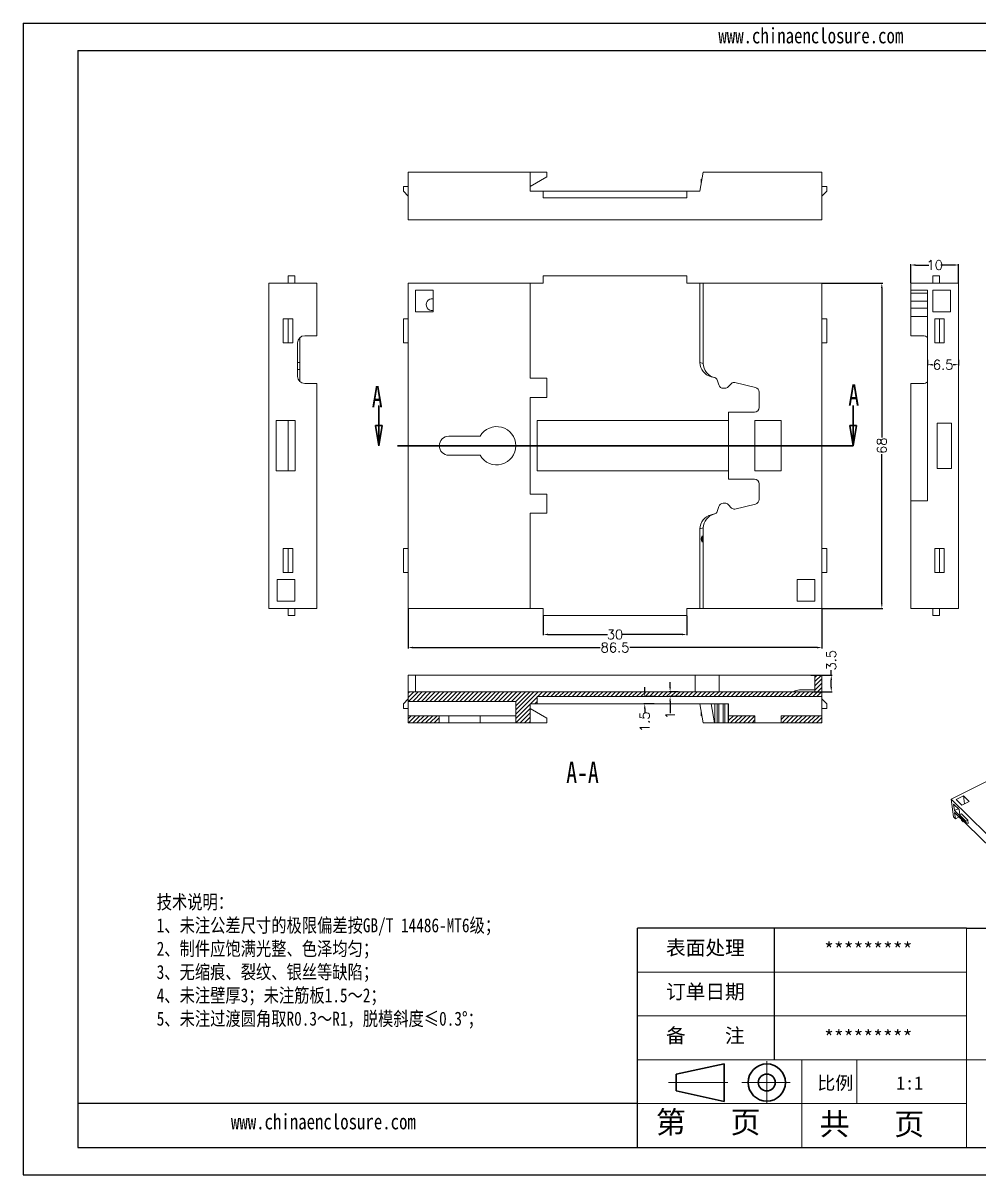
# Model space of a CAD drawing. Header units: inches. Extents: x 2437 to 3620, y 1125 to 1473.
# Drawn here: x 3007.3 to 3207.1, y 1125.8 to 1366.6 of the extents above; entities that cross this region are included whole.
import ezdxf

# ---------------------------------------------------------------- set-up
doc = ezdxf.new("R2010")
doc.units = ezdxf.units.IN
doc.header["$LTSCALE"] = 15
doc.linetypes.add('CENTER2', pattern=[28.575, 19.05, -3.175, 3.175, -3.175])
doc.linetypes.add('PHANTOM', pattern=[12.7, 6.35, -1.27, 1.27, -1.27, 1.27, -1.27])
doc.layers.add('文字', color=81, linetype='Continuous')
for name, color, linetype, lineweight in [('粗实线', 7, 'Continuous', 30), ('细实线', 3, 'Continuous', 9), ('细点划线', 2, 'CENTER2', 9)]:
    doc.layers.add(name, color=color, linetype=linetype, lineweight=lineweight)
doc.styles.add('SLDTEXTSTYLE0', font='TXT', dxfattribs={"width": 0.75})
doc.styles.get("Standard").update_dxf_attribs({"font": 'txt', "bigfont": 'gbcbig.shx'})
doc.styles.add('宋体', font='', dxfattribs={"width": 0.8, "height": 3.5})
doc.styles.get('宋体').set_extended_font_data('SimSun')
doc.dimstyles.new('2.5', dxfattribs={"dimtxt": 2, "dimasz": 1, "dimexe": 0.18, "dimexo": 0.0625, "dimgap": 0.09, "dimtad": 0, "dimdsep": 46, "dimtxsty": 'Standard', "dimcen": 1, "dimclrd": 3, "dimclre": 3, "dimadec": 0, "dimazin": 2, "dimtfac": 1, "dimtofl": 0, "dimtmove": 0, "dimatfit": 3, "dimfxl": 1, "dimtolj": 1, "dimtzin": 0, "dimarcsym": 0})
pattern_1 = [(45, (-408.8781, -695.8944), (-0.44901281, 0.44901281), [])]

# ---------------------------------------------------------------- blocks, each defined once
blk = doc.blocks.new('_CLOSED')
at = {"color": 0, "linetype": 'ByBlock', "lineweight": -2}
for p, q in [((-1, 0.166667), (0, 0)), ((-1, 0.166667), (-1, -0.166667)), ((0, 0), (-1, -0.166667)), ((0, 0), (-1, 0))]:
    blk.add_line(p, q, dxfattribs=at)
blk = doc.blocks.new('*D308')
at = {"color": 3, "lineweight": -2}
for p, q in [((3087.81, 1244.2), (3087.81, 1235.89)), ((3174.31, 1244.2), (3174.31, 1235.89)), ((3088.81, 1236.07), (3127.97, 1236.07)), ((3173.31, 1236.07), (3134.15, 1236.07))]:
    blk.add_line(p, q, dxfattribs=at)
at = {"color": 3}
for points in [[(3088.81, 1236.24), (3088.81, 1235.9), (3087.81, 1236.07)], [(3173.31, 1236.24), (3173.31, 1235.9), (3174.31, 1236.07)]]:
    blk.add_solid(points, dxfattribs=at)
at = {"layer": 'Defpoints', "color": 0}
for p in [(3087.81, 1244.27), (3174.31, 1244.27), (3174.31, 1236.07)]:
    blk.add_point(p, dxfattribs=at)
at = {"color": 0, "insert": (3131.06, 1236.07), "char_height": 2, "attachment_point": 5}
blk.add_mtext('\\A1;86.5', dxfattribs=at)
blk = doc.blocks.new('*D309')
at = {"color": 3, "lineweight": -2}
for p, q in [((3174.38, 1312.27), (3187.02, 1312.27)), ((3186.84, 1311.27), (3186.84, 1280.02)), ((3186.84, 1245.27), (3186.84, 1276.51)), ((3174.38, 1244.27), (3187.02, 1244.27))]:
    blk.add_line(p, q, dxfattribs=at)
at = {"color": 3}
for points in [[(3186.67, 1311.27), (3187, 1311.27), (3186.84, 1312.27)], [(3186.67, 1245.27), (3187, 1245.27), (3186.84, 1244.27)]]:
    blk.add_solid(points, dxfattribs=at)
at = {"layer": 'Defpoints', "color": 0}
for p in [(3174.31, 1312.27), (3186.84, 1312.27), (3174.31, 1244.27)]:
    blk.add_point(p, dxfattribs=at)
at = {"color": 0, "insert": (3186.84, 1278.27), "char_height": 2, "attachment_point": 5, "rotation": 90}
blk.add_mtext('\\A1;68', dxfattribs=at)
blk = doc.blocks.new('*D326')
at = {"color": 3, "lineweight": -2}
for p, q in [((3192.9, 1312.33), (3192.9, 1316.23)), ((3193.9, 1316.05), (3196.65, 1316.05)), ((3201.9, 1316.05), (3199.16, 1316.05)), ((3202.9, 1312.33), (3202.9, 1316.23))]:
    blk.add_line(p, q, dxfattribs=at)
at = {"color": 3}
for points in [[(3193.9, 1316.22), (3193.9, 1315.88), (3192.9, 1316.05)], [(3201.9, 1316.22), (3201.9, 1315.88), (3202.9, 1316.05)]]:
    blk.add_solid(points, dxfattribs=at)
at = {"layer": 'Defpoints', "color": 0}
for p in [(3202.9, 1316.05), (3192.9, 1312.27), (3202.9, 1312.27)]:
    blk.add_point(p, dxfattribs=at)
at = {"color": 0, "insert": (3197.9, 1316.05), "char_height": 2, "attachment_point": 5}
blk.add_mtext('\\A1;10', dxfattribs=at)
blk = doc.blocks.new('*D327')
at = {"color": 3, "lineweight": -2}
for p, q in [((3196.4, 1296.23), (3196.4, 1295.03)), ((3202.9, 1296.23), (3202.9, 1295.03)), ((3197.4, 1295.21), (3197.56, 1295.21)), ((3201.9, 1295.21), (3201.74, 1295.21))]:
    blk.add_line(p, q, dxfattribs=at)
at = {"color": 3}
for points in [[(3197.4, 1295.38), (3197.4, 1295.04), (3196.4, 1295.21)], [(3201.9, 1295.38), (3201.9, 1295.04), (3202.9, 1295.21)]]:
    blk.add_solid(points, dxfattribs=at)
at = {"layer": 'Defpoints', "color": 0}
for p in [(3196.4, 1296.3), (3202.9, 1296.3), (3202.9, 1295.21)]:
    blk.add_point(p, dxfattribs=at)
at = {"color": 0, "insert": (3199.65, 1295.21), "char_height": 2, "attachment_point": 5}
blk.add_mtext('\\A1;6.5', dxfattribs=at)
blk = doc.blocks.new('*D328')
at = {"color": 3, "lineweight": -2}
for p, q in [((3137.27, 1226.82), (3137.27, 1227.82)), ((3139.27, 1225.82), (3137.09, 1225.82)), ((3139.27, 1224.32), (3137.09, 1224.32)), ((3137.27, 1223.32), (3137.27, 1222.32))]:
    blk.add_line(p, q, dxfattribs=at)
at = {"color": 3}
for points in [[(3137.11, 1226.82), (3137.44, 1226.82), (3137.27, 1225.82)], [(3137.11, 1223.32), (3137.44, 1223.32), (3137.27, 1224.32)]]:
    blk.add_solid(points, dxfattribs=at)
at = {"layer": 'Defpoints', "color": 0}
for p in [(3137.27, 1224.32), (3139.33, 1225.82), (3139.33, 1224.32)]:
    blk.add_point(p, dxfattribs=at)
at = {"color": 0, "insert": (3137.27, 1220.56), "char_height": 2, "attachment_point": 5, "rotation": 90}
blk.add_mtext('\\A1;1.5', dxfattribs=at)
blk = doc.blocks.new('*D329')
at = {"color": 3, "lineweight": -2}
for p, q in [((3142.58, 1227.82), (3142.58, 1228.82)), ((3144.27, 1226.82), (3142.4, 1226.82)), ((3144.5, 1225.82), (3142.4, 1225.82)), ((3142.58, 1224.82), (3142.58, 1222.33))]:
    blk.add_line(p, q, dxfattribs=at)
at = {"color": 3}
for points in [[(3142.41, 1227.82), (3142.74, 1227.82), (3142.58, 1226.82)], [(3142.41, 1224.82), (3142.74, 1224.82), (3142.58, 1225.82)]]:
    blk.add_solid(points, dxfattribs=at)
at = {"layer": 'Defpoints', "color": 0}
for p in [(3144.34, 1226.82), (3142.58, 1225.82), (3144.56, 1225.82)]:
    blk.add_point(p, dxfattribs=at)
at = {"color": 0, "insert": (3142.58, 1221.91), "char_height": 2, "attachment_point": 5, "rotation": 90}
blk.add_mtext('\\A1;1', dxfattribs=at)
blk = doc.blocks.new('*D330')
at = {"color": 3, "lineweight": -2}
for p, q in [((3176.27, 1230.32), (3176.27, 1231.32)), ((3172.02, 1230.32), (3176.45, 1230.32)), ((3176.27, 1227.82), (3176.27, 1229.32)), ((3172.42, 1226.82), (3176.45, 1226.82))]:
    blk.add_line(p, q, dxfattribs=at)
at = {"color": 3}
for points in [[(3176.1, 1229.32), (3176.43, 1229.32), (3176.27, 1230.32)], [(3176.1, 1227.82), (3176.43, 1227.82), (3176.27, 1226.82)]]:
    blk.add_solid(points, dxfattribs=at)
at = {"layer": 'Defpoints', "color": 0}
for p in [(3171.96, 1230.32), (3176.27, 1230.32), (3172.36, 1226.82)]:
    blk.add_point(p, dxfattribs=at)
at = {"color": 0, "insert": (3176.27, 1233.41), "char_height": 2, "attachment_point": 5, "rotation": 90}
blk.add_mtext('\\A1;3.5', dxfattribs=at)
blk = doc.blocks.new('*D331')
at = {"color": 3, "lineweight": -2}
for p, q in [((3116.06, 1242.7), (3116.06, 1238.63)), ((3146.06, 1242.7), (3146.06, 1238.63)), ((3117.06, 1238.81), (3129.47, 1238.81)), ((3145.06, 1238.81), (3132.65, 1238.81))]:
    blk.add_line(p, q, dxfattribs=at)
at = {"color": 3}
for points in [[(3117.06, 1238.98), (3117.06, 1238.64), (3116.06, 1238.81)], [(3145.06, 1238.98), (3145.06, 1238.64), (3146.06, 1238.81)]]:
    blk.add_solid(points, dxfattribs=at)
at = {"layer": 'Defpoints', "color": 0}
for p in [(3116.06, 1242.77), (3146.06, 1242.77), (3146.06, 1238.81)]:
    blk.add_point(p, dxfattribs=at)
at = {"color": 0, "insert": (3131.06, 1238.81), "char_height": 2, "attachment_point": 5}
blk.add_mtext('\\A1;30', dxfattribs=at)

msp = doc.modelspace()

# ---------------------------------------------------------------- hatches: boundary and pattern name
at = {"linetype": 'Continuous', "lineweight": 0}
h = msp.add_hatch(dxfattribs=at)
h.set_pattern_fill('ANSI31', color=4, scale=0.2, style=0)
h.set_pattern_definition(pattern_1)
h.paths.add_polyline_path([(3174.315, 1225.82), (3174.315, 1230.32), (3172.815, 1230.32), (3172.815, 1226.82), (3087.815, 1226.82), (3087.815, 1224.82), (3110.315, 1224.82), (3110.315, 1221.82), (3110.315, 1220.32), (3113.315, 1220.32), (3113.315, 1224.32), (3114.815, 1224.32), (3114.815, 1225.82)], flags=0)
h = msp.add_hatch(dxfattribs=at)
h.set_pattern_fill('ANSI31', color=4, scale=0.2, style=0)
h.set_pattern_definition(pattern_1)
h.paths.add_polyline_path([(3087.815, 1221.82), (3087.815, 1220.32), (3094.315, 1220.32), (3094.315, 1221.82)], flags=0)
h = msp.add_hatch(dxfattribs=at)
h.set_pattern_fill('ANSI31', color=4, scale=0.2, style=0)
h.set_pattern_definition(pattern_1)
h.paths.add_polyline_path([(3160.315, 1220.32), (3160.315, 1221.82), (3154.815, 1221.82), (3154.815, 1220.32)], flags=0)
h = msp.add_hatch(dxfattribs=at)
h.set_pattern_fill('ANSI31', color=4, scale=0.2, style=0)
h.set_pattern_definition(pattern_1)
h.paths.add_polyline_path([(3165.815, 1221.82), (3165.815, 1220.32), (3174.315, 1220.32), (3174.315, 1221.82)], flags=0)

# ---------------------------------------------------------------- linework, layer by layer
for p, q in [((3007.293, 1366.639), (3347.902, 1366.639)), ((3007.293, 1366.639), (3007.293, 1125.804)), ((3018.761, 1360.905), (3342.168, 1360.905)), ((3018.761, 1360.905), (3018.761, 1131.539)), ((3204.548, 1177.412), (3135.738, 1177.412)), ((3135.738, 1131.539), (3135.738, 1177.412)), ((3164.409, 1149.888), (3164.409, 1177.412)), ((3204.548, 1177.412), (3342.168, 1177.412)), ((3135.738, 1140.713), (3018.761, 1140.713)), ((3018.761, 1131.539), (3342.168, 1131.539)), ((3007.293, 1125.804), (3347.902, 1125.804))]:
    msp.add_line(p, q)
at = {"color": 7, "linetype": 'Continuous', "lineweight": 15}
for p, q in [((3087.815, 1335.478), (3087.815, 1325.478)), ((3087.815, 1335.478), (3113.315, 1335.478)), ((3113.315, 1331.478), (3113.315, 1335.478)), ((3116.815, 1335.478), (3113.315, 1335.478)), ((3113.315, 1332.478), (3116.815, 1334.478)), ((3116.815, 1334.478), (3116.815, 1335.478)), ((3148.815, 1331.478), (3149.52, 1335.478)), ((3149.52, 1335.478), (3174.315, 1335.478)), ((3174.315, 1335.478), (3174.315, 1325.478)), ((3086.815, 1332.478), (3087.815, 1332.478)), ((3086.815, 1331.478), (3086.815, 1332.478)), ((3149.065, 1333.978), (3149.065, 1332.895)), ((3149.255, 1333.978), (3149.065, 1333.978)), ((3175.315, 1332.478), (3174.315, 1332.478)), ((3175.315, 1331.478), (3175.315, 1332.478)), ((3086.815, 1331.478), (3087.815, 1330.478)), ((3113.315, 1331.478), (3116.065, 1331.478)), ((3146.065, 1331.478), (3116.065, 1331.478)), ((3116.065, 1330.078), (3116.065, 1331.478)), ((3146.065, 1330.078), (3116.065, 1330.078)), ((3146.065, 1330.078), (3146.065, 1331.478)), ((3146.065, 1331.478), (3148.815, 1331.478)), ((3174.315, 1330.478), (3175.315, 1331.478)), ((3087.815, 1325.478), (3174.315, 1325.478)), ((3064.093, 1313.767), (3062.693, 1313.767)), ((3062.693, 1312.267), (3062.693, 1313.767)), ((3064.093, 1312.267), (3064.093, 1313.767)), ((3116.065, 1313.767), (3116.065, 1312.267)), ((3146.065, 1313.767), (3116.065, 1313.767)), ((3146.065, 1312.267), (3146.065, 1313.767)), ((3197.503, 1313.767), (3197.503, 1312.267)), ((3197.503, 1313.767), (3198.903, 1313.767)), ((3198.903, 1313.767), (3198.903, 1312.267)), ((3058.693, 1244.267), (3058.693, 1312.267)), ((3058.693, 1312.267), (3068.693, 1312.267)), ((3068.693, 1301.267), (3068.693, 1312.267)), ((3087.815, 1312.267), (3087.815, 1244.267)), ((3113.315, 1312.267), (3087.815, 1312.267)), ((3093.015, 1310.767), (3089.315, 1310.767)), ((3089.315, 1310.767), (3089.315, 1306.267)), ((3093.015, 1306.267), (3093.015, 1310.767)), ((3113.315, 1312.267), (3113.315, 1292.367)), ((3116.065, 1312.267), (3113.315, 1312.267)), ((3148.815, 1312.267), (3146.065, 1312.267)), ((3148.815, 1295.637), (3148.815, 1312.267)), ((3148.815, 1312.267), (3149.52, 1312.267)), ((3149.52, 1295.466), (3149.52, 1312.267)), ((3174.315, 1312.267), (3149.52, 1312.267)), ((3174.315, 1244.267), (3174.315, 1312.267)), ((3202.903, 1312.267), (3192.903, 1312.267)), ((3192.903, 1312.267), (3192.903, 1310.767)), ((3196.403, 1310.767), (3192.903, 1310.767)), ((3192.903, 1310.152), (3192.903, 1310.767)), ((3192.903, 1310.152), (3196.403, 1310.152)), ((3192.903, 1308.517), (3192.903, 1310.152)), ((3196.403, 1266.767), (3196.403, 1310.767)), ((3197.503, 1310.767), (3197.503, 1306.267)), ((3201.203, 1310.767), (3197.503, 1310.767)), ((3201.203, 1306.267), (3201.203, 1310.767)), ((3202.903, 1312.267), (3202.903, 1244.267)), ((3196.403, 1308.517), (3192.903, 1308.517)), ((3192.903, 1307.017), (3192.903, 1308.517)), ((3089.315, 1306.267), (3093.015, 1306.267)), ((3196.403, 1307.017), (3192.903, 1307.017)), ((3192.903, 1305.267), (3192.903, 1307.017)), ((3197.503, 1306.267), (3201.203, 1306.267)), ((3061.693, 1299.767), (3061.693, 1304.767)), ((3061.693, 1304.767), (3062.693, 1304.767)), ((3062.693, 1299.767), (3062.693, 1304.767)), ((3062.693, 1304.767), (3063.693, 1304.767)), ((3063.693, 1304.767), (3063.693, 1299.767)), ((3086.815, 1299.767), (3086.815, 1304.767)), ((3086.815, 1304.767), (3087.815, 1304.767)), ((3175.315, 1304.767), (3174.315, 1304.767)), ((3175.315, 1299.767), (3175.315, 1304.767)), ((3192.903, 1305.267), (3196.403, 1305.267)), ((3192.903, 1301.267), (3192.903, 1305.267)), ((3197.903, 1304.767), (3197.903, 1299.767)), ((3197.903, 1304.767), (3198.903, 1304.767)), ((3198.903, 1304.767), (3198.903, 1299.767)), ((3199.903, 1304.767), (3198.903, 1304.767)), ((3199.903, 1299.767), (3199.903, 1304.767)), ((3065.193, 1300.885), (3065.193, 1295.69)), ((3068.693, 1301.267), (3066.193, 1301.267)), ((3195.403, 1301.267), (3192.903, 1301.267)), ((3062.693, 1299.767), (3061.693, 1299.767)), ((3063.693, 1299.767), (3062.693, 1299.767)), ((3064.693, 1299.767), (3064.693, 1292.767)), ((3086.815, 1299.767), (3087.815, 1299.767)), ((3175.315, 1299.767), (3174.315, 1299.767)), ((3198.903, 1299.767), (3197.903, 1299.767)), ((3198.903, 1299.767), (3199.903, 1299.767)), ((3065.193, 1295.69), (3065.193, 1294.221)), ((3065.193, 1294.221), (3065.193, 1291.91)), ((3148.815, 1295.637), (3149.52, 1295.466)), ((3065.193, 1291.91), (3065.193, 1291.649)), ((3066.193, 1291.267), (3068.693, 1291.267)), ((3068.693, 1244.267), (3068.693, 1291.267)), ((3116.815, 1292.367), (3113.315, 1292.367)), ((3116.815, 1288.367), (3116.815, 1292.367)), ((3151.859, 1292.528), (3151.154, 1292.699)), ((3151.922, 1292.513), (3151.859, 1292.528)), ((3152.429, 1292.03), (3152.736, 1290.985)), ((3154.742, 1290.577), (3155.433, 1291.302)), ((3160.421, 1290.452), (3156.105, 1291.499)), ((3192.903, 1291.267), (3195.403, 1291.267)), ((3192.903, 1266.767), (3192.903, 1291.267)), ((3153.695, 1290.267), (3154.018, 1290.267)), ((3161.185, 1286.267), (3161.185, 1289.48)), ((3113.315, 1288.367), (3116.815, 1288.367)), ((3113.315, 1288.367), (3113.315, 1268.167)), ((3154.815, 1285.267), (3160.185, 1285.267)), ((3154.815, 1271.267), (3154.815, 1285.267)), ((3064.193, 1283.517), (3060.193, 1283.517)), ((3060.193, 1283.517), (3060.193, 1273.017)), ((3062.693, 1283.517), (3062.693, 1273.017)), ((3064.193, 1273.017), (3064.193, 1283.517)), ((3114.815, 1283.517), (3114.815, 1273.017)), ((3114.815, 1283.517), (3154.815, 1283.517)), ((3160.315, 1283.517), (3160.315, 1273.017)), ((3165.815, 1283.517), (3160.315, 1283.517)), ((3165.815, 1273.017), (3165.815, 1283.517)), ((3198.403, 1283.017), (3198.403, 1273.517)), ((3201.403, 1283.017), (3198.403, 1283.017)), ((3201.403, 1273.517), (3201.403, 1283.017)), ((3102.851, 1280.267), (3096.315, 1280.267)), ((3096.315, 1276.267), (3102.851, 1276.267)), ((3060.193, 1273.017), (3064.193, 1273.017)), ((3154.815, 1273.017), (3114.815, 1273.017)), ((3160.315, 1273.017), (3165.815, 1273.017)), ((3198.403, 1273.517), (3201.403, 1273.517)), ((3154.815, 1271.267), (3160.185, 1271.267)), ((3161.185, 1270.267), (3161.185, 1267.053)), ((3113.315, 1268.167), (3116.815, 1268.167)), ((3116.815, 1268.167), (3116.815, 1264.167)), ((3152.429, 1264.503), (3152.736, 1265.549)), ((3153.695, 1266.267), (3154.018, 1266.267)), ((3154.742, 1265.957), (3155.433, 1265.232)), ((3160.421, 1266.081), (3156.105, 1265.035)), ((3192.903, 1266.767), (3192.903, 1244.267)), ((3192.903, 1266.767), (3196.403, 1266.767)), ((3116.815, 1264.167), (3113.315, 1264.167)), ((3113.315, 1264.167), (3113.315, 1244.267)), ((3151.154, 1263.834), (3151.859, 1264.005)), ((3151.922, 1264.02), (3151.859, 1264.005)), ((3149.52, 1261.067), (3148.815, 1260.896)), ((3148.815, 1244.267), (3148.815, 1260.896)), ((3149.52, 1244.267), (3149.52, 1261.067)), ((3149.255, 1258.103), (3149.255, 1259.43)), ((3061.693, 1251.767), (3061.693, 1256.767)), ((3061.693, 1256.767), (3062.693, 1256.767)), ((3062.693, 1251.767), (3062.693, 1256.767)), ((3062.693, 1256.767), (3063.693, 1256.767)), ((3063.693, 1256.767), (3063.693, 1251.767)), ((3086.815, 1251.767), (3086.815, 1256.767)), ((3086.815, 1256.767), (3087.815, 1256.767)), ((3175.315, 1256.767), (3174.315, 1256.767)), ((3175.315, 1251.767), (3175.315, 1256.767)), ((3197.903, 1256.767), (3197.903, 1251.767)), ((3197.903, 1256.767), (3198.903, 1256.767)), ((3198.903, 1256.767), (3198.903, 1251.767)), ((3199.903, 1256.767), (3198.903, 1256.767)), ((3199.903, 1251.767), (3199.903, 1256.767)), ((3064.093, 1250.267), (3060.393, 1250.267)), ((3060.393, 1250.267), (3060.393, 1245.767)), ((3062.693, 1251.767), (3061.693, 1251.767)), ((3063.693, 1251.767), (3062.693, 1251.767)), ((3064.093, 1245.767), (3064.093, 1250.267)), ((3086.815, 1251.767), (3087.815, 1251.767)), ((3172.815, 1250.267), (3169.115, 1250.267)), ((3169.115, 1250.267), (3169.115, 1245.767)), ((3172.815, 1245.767), (3172.815, 1250.267)), ((3175.315, 1251.767), (3174.315, 1251.767)), ((3198.903, 1251.767), (3197.903, 1251.767)), ((3198.903, 1251.767), (3199.903, 1251.767)), ((3060.393, 1245.767), (3064.093, 1245.767)), ((3169.115, 1245.767), (3172.815, 1245.767)), ((3058.693, 1244.267), (3068.693, 1244.267)), ((3062.693, 1244.267), (3062.693, 1242.767)), ((3064.093, 1242.767), (3062.693, 1242.767)), ((3064.093, 1244.267), (3064.093, 1242.767)), ((3087.815, 1244.267), (3113.315, 1244.267)), ((3113.315, 1244.267), (3116.065, 1244.267)), ((3116.065, 1242.767), (3116.065, 1244.267)), ((3146.065, 1242.767), (3116.065, 1242.767)), ((3146.065, 1244.267), (3146.065, 1242.767)), ((3146.065, 1244.267), (3148.815, 1244.267)), ((3148.815, 1244.267), (3149.52, 1244.267)), ((3149.52, 1244.267), (3174.315, 1244.267)), ((3202.903, 1244.267), (3192.903, 1244.267)), ((3197.503, 1242.767), (3197.503, 1244.267)), ((3197.503, 1242.767), (3198.903, 1242.767)), ((3198.903, 1242.767), (3198.903, 1244.267)), ((3087.815, 1230.32), (3087.815, 1226.82)), ((3089.315, 1230.32), (3087.815, 1230.32)), ((3089.315, 1230.32), (3089.315, 1226.82)), ((3089.315, 1230.32), (3147.815, 1230.32)), ((3147.815, 1230.32), (3147.815, 1226.82)), ((3147.815, 1230.32), (3152.815, 1230.32)), ((3152.815, 1226.82), (3152.815, 1230.32)), ((3152.815, 1230.32), (3172.815, 1230.32)), ((3172.815, 1230.32), (3172.815, 1226.82)), ((3172.815, 1230.32), (3174.315, 1230.32)), ((3174.315, 1230.32), (3174.315, 1225.82)), ((3172.815, 1226.82), (3087.815, 1226.82)), ((3087.815, 1224.82), (3087.815, 1226.82)), ((3172.815, 1227.22), (3169.615, 1227.22)), ((3087.815, 1225.32), (3086.815, 1224.32)), ((3086.815, 1223.32), (3086.815, 1224.32)), ((3110.315, 1224.82), (3087.815, 1224.82)), ((3087.815, 1224.82), (3087.815, 1221.82)), ((3110.315, 1221.82), (3110.315, 1224.82)), ((3114.815, 1224.32), (3113.315, 1224.32)), ((3113.315, 1224.32), (3113.315, 1220.32)), ((3174.315, 1225.82), (3114.815, 1225.82)), ((3114.815, 1224.32), (3114.815, 1225.82)), ((3154.815, 1224.32), (3114.815, 1224.32)), ((3149.52, 1220.32), (3148.815, 1224.32)), ((3151.154, 1224.32), (3151.859, 1220.32)), ((3151.922, 1220.32), (3151.922, 1224.32)), ((3152.429, 1224.32), (3152.429, 1220.32)), ((3152.736, 1220.32), (3152.736, 1224.32)), ((3153.695, 1224.32), (3153.695, 1220.32)), ((3154.018, 1220.32), (3154.018, 1224.32)), ((3154.742, 1224.32), (3154.742, 1220.32)), ((3154.815, 1221.82), (3154.815, 1224.32)), ((3174.315, 1221.82), (3174.315, 1225.82)), ((3175.315, 1224.32), (3174.315, 1225.32)), ((3175.315, 1223.32), (3175.315, 1224.32)), ((3086.815, 1223.32), (3087.815, 1223.32)), ((3087.815, 1221.82), (3094.315, 1221.82)), ((3087.815, 1220.32), (3087.815, 1221.82)), ((3094.315, 1221.82), (3094.315, 1220.32)), ((3094.315, 1221.82), (3096.315, 1221.82)), ((3096.315, 1221.82), (3096.315, 1220.32)), ((3096.315, 1221.82), (3102.851, 1221.82)), ((3102.851, 1221.82), (3102.851, 1220.32)), ((3102.851, 1221.82), (3110.315, 1221.82)), ((3110.315, 1220.32), (3110.315, 1221.82)), ((3116.815, 1221.32), (3113.315, 1223.32)), ((3116.815, 1221.32), (3116.815, 1220.32)), ((3149.065, 1222.903), (3149.065, 1221.82)), ((3149.065, 1221.82), (3149.255, 1221.82)), ((3154.815, 1221.82), (3160.315, 1221.82)), ((3154.815, 1220.32), (3154.815, 1221.82)), ((3160.315, 1221.82), (3160.315, 1220.32)), ((3165.815, 1221.82), (3174.315, 1221.82)), ((3165.815, 1220.32), (3165.815, 1221.82)), ((3175.315, 1223.32), (3174.315, 1223.32)), ((3174.315, 1221.82), (3174.315, 1220.32)), ((3087.815, 1220.32), (3094.315, 1220.32)), ((3094.315, 1220.32), (3096.315, 1220.32)), ((3096.315, 1220.32), (3102.851, 1220.32)), ((3102.851, 1220.32), (3110.315, 1220.32)), ((3110.315, 1220.32), (3113.315, 1220.32)), ((3113.315, 1220.32), (3116.815, 1220.32)), ((3151.859, 1220.32), (3149.52, 1220.32)), ((3151.922, 1220.32), (3151.859, 1220.32)), ((3152.429, 1220.32), (3151.922, 1220.32)), ((3152.429, 1220.32), (3152.736, 1220.32)), ((3153.695, 1220.32), (3152.736, 1220.32)), ((3153.695, 1220.32), (3154.018, 1220.32)), ((3154.742, 1220.32), (3154.018, 1220.32)), ((3154.742, 1220.32), (3154.815, 1220.32)), ((3154.815, 1220.32), (3160.315, 1220.32)), ((3160.315, 1220.32), (3165.815, 1220.32)), ((3165.815, 1220.32), (3174.315, 1220.32)), ((3212.04, 1209.755), (3201.327, 1204.375)), ((3201.327, 1204.375), (3201.844, 1200.669)), ((3201.327, 1204.375), (3219.421, 1186.625)), ((3203.911, 1205.08), (3202.356, 1204.3)), ((3202.356, 1204.3), (3203.554, 1203.125)), ((3205.108, 1203.906), (3203.911, 1205.08)), ((3204.143, 1203.421), (3203.911, 1205.08)), ((3203.011, 1202.178), (3201.814, 1203.353)), ((3201.814, 1203.353), (3202.006, 1201.982)), ((3202.803, 1202.382), (3202.006, 1201.982)), ((3202.006, 1201.982), (3203.081, 1200.927)), ((3203.156, 1201.143), (3203.011, 1202.178)), ((3203.554, 1203.125), (3205.108, 1203.906)), ((3201.844, 1200.669), (3202.244, 1200.277)), ((3213.771, 1190.089), (3202.062, 1201.574)), ((3202.062, 1201.574), (3202.244, 1200.277)), ((3202.998, 1200.656), (3202.244, 1200.277)), ((3203.058, 1201.094), (3203.478, 1201.305)), ((3204.388, 1199.789), (3203.058, 1201.094)), ((3203.058, 1201.094), (3203.11, 1200.724)), ((3203.11, 1200.724), (3204.44, 1199.418)), ((3203.443, 1200.22), (3203.473, 1200.006)), ((3203.872, 1199.615), (3203.473, 1200.006)), ((3204.808, 1200), (3203.478, 1201.305)), ((3203.842, 1199.829), (3203.872, 1199.615)), ((3203.996, 1199.677), (3203.872, 1199.615)), ((3204.388, 1199.789), (3204.808, 1200)), ((3204.44, 1199.418), (3204.388, 1199.789)), ((3204.44, 1199.418), (3204.912, 1199.259)), ((3204.912, 1199.259), (3204.808, 1200))]:
    msp.add_line(p, q, dxfattribs=at)
at = {"color": 8, "linetype": 'Continuous', "lineweight": 15}
for p, q in [((3065.193, 1295.69), (3064.693, 1295.69)), ((3065.193, 1294.221), (3064.693, 1294.221)), ((3065.193, 1291.91), (3064.962, 1291.91))]:
    msp.add_line(p, q, dxfattribs=at)
at = {"color": 7, "linetype": 'Continuous', "lineweight": 30}
for p, q in [((3081.691, 1286.667), (3081.691, 1278.267)), ((3180.859, 1286.667), (3180.859, 1278.267))]:
    msp.add_line(p, q, dxfattribs=at)
at = {"color": 1, "linetype": 'PHANTOM', "lineweight": 30}
msp.add_line((3180.859, 1278.267), (3081.691, 1278.267), dxfattribs=at)
at = {"color": 7, "linetype": 'Continuous', "lineweight": 15}
for centre, radius, start, end in [((3092.815, 1307.767), 1.25, 80.7931, 279.2069), ((3066.193, 1299.767), 1.5, 90, 180), ((3195.403, 1299.767), 1.5, 48.18969, 90), ((3066.193, 1292.767), 1.5, 180, 270), ((3151.757, 1291.833), 0.7, 16.36824, 76.36824), ((3153.695, 1291.267), 1, 196.36824, 270), ((3155.94, 1290.818), 0.7, 76.36824, 136.36824), ((3195.403, 1292.767), 1.5, 270, 311.81031), ((3154.018, 1291.267), 1, 270, 316.36824), ((3160.185, 1289.48), 1, 0, 76.36824), ((3160.185, 1286.267), 1, 270, 0), ((3106.315, 1278.267), 4, 210, 150), ((3096.315, 1278.267), 2, 90, 270), ((3160.185, 1270.267), 1, 0, 90), ((3160.185, 1267.053), 1, 283.63176, 0), ((3151.757, 1264.701), 0.7, 283.63176, 343.63176), ((3153.695, 1265.267), 1, 90, 163.63176), ((3154.018, 1265.267), 1, 43.63176, 90), ((3155.94, 1265.715), 0.7, 223.63176, 283.63176), ((3150.315, 1258.767), 1.25, 147.92417, 212.07583), ((3169.615, 1225.22), 2, 90, 126.8699)]:
    msp.add_arc(centre, radius, start, end, dxfattribs=at)
for centre, major_axis, start_param, end_param in [((3151.861, 1295.615), (-2.963, 0.719), 0.2342365, 1.5707963), ((3152.566, 1295.444), (-2.963, 0.719), 0.2342365, 1.5707963), ((3151.861, 1260.918), (2.963, 0.719), 1.5707963, 2.9073562), ((3152.566, 1261.09), (2.963, 0.719), 1.5707963, 2.9073562)]:
    msp.add_ellipse(centre, major_axis=major_axis, ratio=0.9839357, start_param=start_param, end_param=end_param, dxfattribs=at)
at = {"layer": '粗实线', "color": 7}
for p, q in [((3153.871, 1149.03), (3143.846, 1146.905)), ((3153.871, 1149.03), (3153.871, 1141.173)), ((3143.846, 1146.905), (3143.846, 1143.36)), ((3143.846, 1143.36), (3153.871, 1141.173))]:
    msp.add_line(p, q, dxfattribs=at)
for radius in [3.897, 1.773]:
    msp.add_circle((3162.793, 1145.132), radius, dxfattribs=at)
at = {"layer": '细实线', "color": 7}
for p, q in [((3204.548, 1177.412), (3204.548, 1131.539)), ((3204.548, 1168.237), (3135.738, 1168.237)), ((3204.548, 1159.063), (3135.738, 1159.063)), ((3342.168, 1149.888), (3135.738, 1149.888)), ((3170.143, 1149.888), (3170.143, 1131.539)), ((3181.611, 1149.888), (3181.611, 1140.713)), ((3204.548, 1140.713), (3135.738, 1140.713))]:
    msp.add_line(p, q, dxfattribs=at)
at = {"layer": '细点划线', "color": 7}
for p, q in [((3162.793, 1149.619), (3162.793, 1140.713)), ((3142.248, 1145.132), (3154.639, 1145.132)), ((3157.58, 1145.132), (3167.653, 1145.132))]:
    msp.add_line(p, q, dxfattribs=at)

# ---------------------------------------------------------------- block references
at = {"color": 7, "linetype": 'Continuous', "lineweight": 30, "xscale": 4.200000000000045, "yscale": 4.200000000000045, "zscale": 0.7, "rotation": 270}
for p in [(3081.691, 1278.267), (3180.859, 1278.267)]:
    msp.add_blockref('_CLOSED', p, dxfattribs=at)

# ---------------------------------------------------------------- texts
at = {"color": 7, "linetype": 'Continuous', "char_height": 4.445, "attachment_point": 1, "style": 'SLDTEXTSTYLE0'}
for s, insert in [('A', (3179.835, 1291.094)), ('A', (3080.209, 1290.721)), ('A-A', (3120.858, 1212.207))]:
    msp.add_mtext(s, dxfattribs=dict(at, insert=insert))
at = {"char_height": 3.01725, "width": 1714.85182, "attachment_point": 1}
for s, insert in [('{\\fSimHei|b0|i0|c134|p49;表面处理}', (3141.722, 1174.808)), ('{\\fSimHei|b0|i0|c134|p49;*********}', (3174.769, 1174.42)), ('{\\fSimHei|b0|i0|c134|p49;订单日期}', (3141.722, 1165.634)), ('{\\fSimHei|b0|i0|c134|p49;备    注}', (3141.722, 1156.459)), ('{\\fSimHei|b0|i0|c134|p49;*********}', (3174.769, 1156.071))]:
    msp.add_mtext(s, dxfattribs=dict(at, insert=insert))
at = {"layer": '文字', "color": 0, "attachment_point": 1, "style": '宋体'}
for s, insert, char_height, width in [('www.chinaenclosure.com', (3152.669, 1365.619), 3.22948, 56.73892), ('{\\H1.111x;技术说明：\\P1、未注公差尺寸的极限偏差按GB/T 14486-MT6级；\\P2、制件应饱满光整、色泽均匀；\\P3、无缩痕、裂纹、银丝等缺陷；\\P4、未注壁厚3；未注筋板1.5～2；\\P5、未注过渡圆角取R0.3～R1，脱模斜度≤0.3%%D；}', (3035.237, 1184.343), 2.63413, 125.03212), ('www.chinaenclosure.com', (3050.761, 1138.57), 3.22948, 56.73892)]:
    msp.add_mtext(s, dxfattribs=dict(at, insert=insert, char_height=char_height, width=width))
at = {"layer": '细实线', "color": 7, "attachment_point": 1}
for s, insert, char_height, width in [('{\\fSimSun|b0|i0|c134|p54;比例}', (3173.354, 1146.413), 2.7524, 12.08218), ('{\\fSimSun|b0|i0|c134|p54;1:1}', (3189.84, 1146.413), 2.7524, 12.08218), ('{\\fSimSun|b0|i0|c134|p54;第   页}', (3139.598, 1139.136), 4.58733, 34.405), ('{\\fSimSun|b0|i0|c134|p54; 共   页}', (3170.705, 1138.747), 4.58733, 34.405)]:
    msp.add_mtext(s, dxfattribs=dict(at, insert=insert, char_height=char_height, width=width))

# ---------------------------------------------------------------- dimensions: what is measured, and where the dimension line sits
for base, p1, p2, picture, middle in [((3202.903, 1316.051), (3192.903, 1312.267), (3202.903, 1312.267), '*D326', (3197.903, 1316.051)), ((3202.903, 1295.211), (3196.403, 1296.295), (3202.903, 1296.295), '*D327', (3199.653, 1295.211)), ((3174.315, 1236.071), (3087.815, 1244.267), (3174.315, 1244.267), '*D308', (3131.065, 1236.071)), ((3146.065, 1238.809), (3116.065, 1242.767), (3146.065, 1242.767), '*D331', (3131.065, 1238.809))]:
    dim = msp.add_linear_dim(base=base, p1=p1, p2=p2, dimstyle='2.5')
    dim.commit()
    dim.dimension.update_dxf_attribs({"geometry": picture, "text_midpoint": middle})
for base, p1, p2, picture, middle in [((3186.836, 1312.267), (3174.315, 1244.267), (3174.315, 1312.267), '*D309', (3186.836, 1278.267)), ((3176.265, 1230.32), (3172.361, 1226.82), (3171.956, 1230.32), '*D330', (3176.265, 1233.41)), ((3137.273, 1224.32), (3139.334, 1225.82), (3139.334, 1224.32), '*D328', (3137.273, 1220.564))]:
    dim = msp.add_linear_dim(base=base, p1=p1, p2=p2, angle=90, dimstyle='2.5')
    dim.commit()
    dim.dimension.update_dxf_attribs({"geometry": picture, "text_midpoint": middle})
dim = msp.add_linear_dim(base=(3142.576, 1225.82), p1=(3144.336, 1226.82), p2=(3144.565, 1225.82), angle=90, dimstyle='2.5')
dim.commit()
dim.dimension.update_dxf_attribs({"geometry": '*D329', "text_midpoint": (3142.576, 1221.909), "dimtype": 160})

doc.saveas('drawing.dxf')
